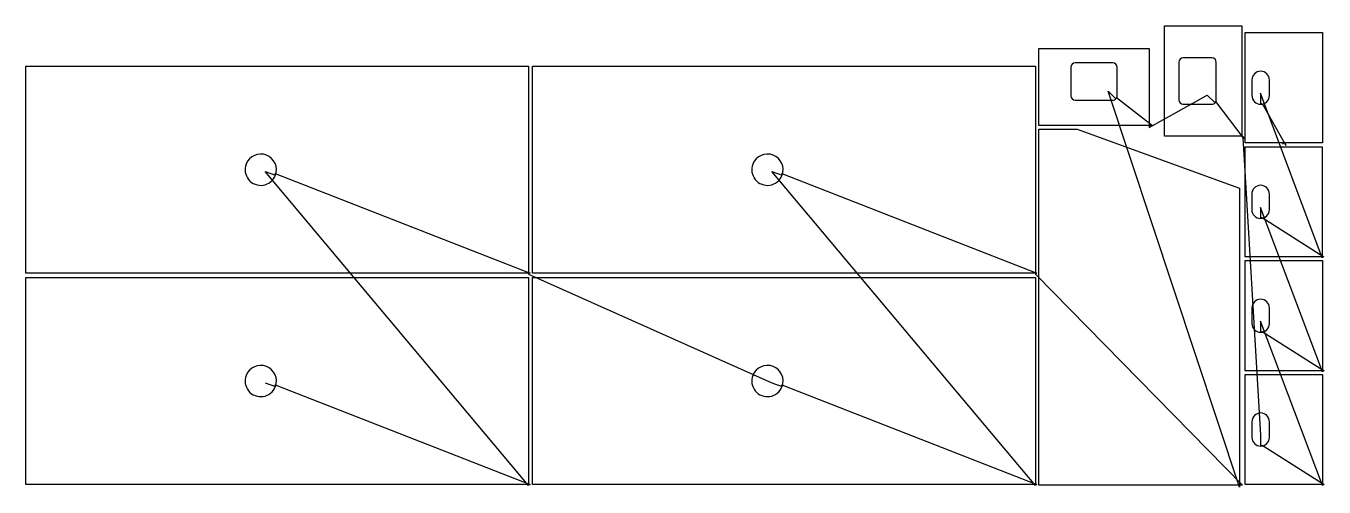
# Model space of a CAD drawing. Header units: metres. Extents: x 10 to 5898, y -2101 to -10.
import ezdxf

# ---------------------------------------------------------------- set-up
doc = ezdxf.new("R2010")
doc.units = ezdxf.units.M

msp = doc.modelspace()

# ---------------------------------------------------------------- linework, layer by layer
at = {"layer": 'TOOL_0'}
for p, q in [((5173.995, -510.001), (5173.995, -10.001)), ((5173.995, -10.001), (5523.995, -10.001)), ((5523.995, -10.001), (5523.995, -510.001)), ((5540.001, -540.028), (5540.001, -40.028)), ((5540.001, -40.028), (5890.001, -40.028)), ((5890.001, -40.028), (5890.001, -540.028)), ((4604.308, -461.977), (4604.308, -111.977)), ((4604.308, -111.977), (5104.308, -111.977)), ((5104.308, -111.977), (5104.308, -461.977)), ((5238.995, -175.002), (5238.995, -345.002)), ((5388.995, -155.002), (5258.995, -155.002)), ((5408.995, -345.002), (5408.995, -175.002)), ((10, -1131.7), (10, -191.7)), ((10, -191.7), (2290, -191.7)), ((2290, -191.7), (2290, -1131.7)), ((2308.071, -1131.701), (2308.071, -191.701)), ((2308.071, -191.701), (4588.071, -191.701)), ((4588.071, -191.701), (4588.071, -1131.701)), ((4749.308, -196.978), (4749.308, -326.978)), ((4939.308, -176.978), (4769.308, -176.978)), ((4959.308, -326.978), (4959.308, -196.978)), ((5570.001, -255.029), (5570.001, -325.029)), ((5650.001, -325.029), (5650.001, -255.029)), ((4769.308, -346.978), (4939.308, -346.978)), ((5513.341, -2100.801), (4918.095, -305.764)), ((4918.095, -305.764), (4953.45, -341.12)), ((4955.61, -333.759), (5119.308, -461.977)), ((5104.308, -469.977), (5367.782, -323.789)), ((5367.782, -323.789), (5403.137, -359.144)), ((5405.297, -351.783), (5533.733, -522.273)), ((5889.663, -1061.65), (5610.001, -315.029)), ((5610.001, -315.029), (5610.001, -365.029)), ((5258.995, -365.002), (5388.995, -365.002)), ((5616.733, -361.351), (5724.739, -552.3)), ((5104.308, -461.977), (4604.308, -461.977)), ((5119.308, -461.977), (5104.308, -461.977)), ((5104.308, -461.977), (5104.308, -469.977)), ((4603.341, -2092.801), (4603.341, -477.801)), ((4603.341, -477.801), (4778.341, -477.801)), ((4778.341, -477.801), (5513.341, -745.319)), ((5523.995, -510.001), (5173.995, -510.001)), ((5523.995, -510.001), (5529.652, -515.658)), ((5529.652, -515.658), (5610, -1865)), ((5539.663, -1057.65), (5539.663, -557.65)), ((5539.663, -557.65), (5889.663, -557.65)), ((5715.001, -540.028), (5540.001, -540.028)), ((5715.001, -540.028), (5709.344, -545.685)), ((5890.001, -540.028), (5715.001, -540.028)), ((5889.663, -557.65), (5889.663, -1057.65)), ((2290, -2093.999), (1094.586, -669.276)), ((1094.586, -669.276), (1141.218, -687.315)), ((1140.217, -679.71), (2297.5, -1131.7)), ((4588.071, -2094), (3392.656, -669.277)), ((3392.656, -669.277), (3439.289, -687.316)), ((3438.288, -679.711), (4595.571, -1131.701)), ((5513.341, -745.319), (5513.341, -2092.801)), ((5569.662, -772.651), (5569.662, -842.651)), ((5649.662, -842.651), (5649.662, -772.651)), ((5890, -1577.915), (5609.662, -832.651)), ((5609.662, -832.651), (5609.662, -882.651)), ((5616.394, -878.973), (5897.163, -1057.65)), ((5889.663, -1057.65), (5539.663, -1057.65)), ((5897.163, -1057.65), (5889.663, -1057.65)), ((5889.663, -1057.65), (5889.663, -1061.65)), ((5540, -1573.915), (5540, -1073.915)), ((5540, -1073.915), (5890, -1073.915)), ((5890, -1073.915), (5890, -1573.915)), ((2290, -1131.7), (10, -1131.7)), ((10, -2089.999), (10, -1149.999)), ((10, -1149.999), (2290, -1149.999)), ((2297.5, -1131.7), (2290, -1131.7)), ((2290, -1131.7), (2290, -1135.7)), ((2290, -1135.7), (3392.656, -1627.576)), ((2290, -1149.999), (2290, -2089.999)), ((4588.071, -1131.701), (2308.071, -1131.701)), ((2308.071, -2090), (2308.071, -1150)), ((2308.071, -1150), (4588.071, -1150)), ((4595.571, -1131.701), (4588.071, -1131.701)), ((4588.071, -1131.701), (4588.071, -1135.701)), ((4588.071, -1135.701), (5528.341, -2092.801)), ((4588.071, -1150), (4588.071, -2090)), ((5570, -1288.916), (5570, -1358.916)), ((5650, -1358.916), (5650, -1288.916)), ((5890, -2094), (5610, -1348.916)), ((5610, -1348.916), (5610, -1398.916)), ((5616.732, -1395.238), (5897.5, -1573.915)), ((5890, -1573.915), (5540, -1573.915)), ((5897.5, -1573.915), (5890, -1573.915)), ((5890, -1573.915), (5890, -1577.915)), ((1094.586, -1627.575), (1141.218, -1645.614)), ((1140.217, -1638.009), (2297.5, -2089.999)), ((3392.656, -1627.576), (3439.289, -1645.615)), ((3438.288, -1638.01), (4595.571, -2090)), ((5540, -2090), (5540, -1590)), ((5540, -1590), (5890, -1590)), ((5890, -1590), (5890, -2090)), ((5570, -1805), (5570, -1875)), ((5650, -1875), (5650, -1805)), ((5610, -1865), (5610, -1915)), ((5616.732, -1911.322), (5897.5, -2090)), ((2290, -2089.999), (10, -2089.999)), ((2297.5, -2089.999), (2290, -2089.999)), ((2290, -2089.999), (2290, -2093.999)), ((4588.071, -2090), (2308.071, -2090)), ((4595.571, -2090), (4588.071, -2090)), ((4588.071, -2090), (4588.071, -2094)), ((5513.341, -2092.801), (4603.341, -2092.801)), ((5528.341, -2092.801), (5513.341, -2092.801)), ((5513.341, -2092.801), (5513.341, -2100.801)), ((5890, -2090), (5540, -2090)), ((5897.5, -2090), (5890, -2090)), ((5890, -2090), (5890, -2094))]:
    msp.add_line(p, q, dxfattribs=at)
for centre, radius, start, end in [((5258.995, -175.002), 20, 90, 180), ((5388.995, -175.002), 20, 0, 90), ((4769.308, -196.978), 20, 90, 180), ((4939.308, -196.978), 20, 0, 90), ((5610.001, -255.029), 40, 0, 180), ((4769.308, -326.978), 20, 180, 270), ((4939.308, -326.978), 20, 270, 315), ((4939.308, -326.978), 20, 315, 0), ((4947.793, -335.463), 8, 315, 12.2973297), ((5258.995, -345.002), 20, 180, 270), ((5388.995, -345.002), 20, 315, 0), ((5397.48, -353.487), 8, 315, 12.2973297), ((5610.001, -325.029), 40, 180, 270), ((5610.001, -325.029), 40, 270, 0), ((5388.995, -345.002), 20, 270, 315), ((5610.001, -357.029), 8, 270, 327.2991996), ((5523.995, -520.001), 10, 346.8670937, 90), ((5715.001, -550.028), 10, 346.8670937, 90), ((1075, -661.7), 71, 158.8513639, 338.8521165), ((1075, -661.7), 71, 338.8521165, 158.8513639), ((3373.071, -661.701), 71, 158.8513639, 338.8521165), ((3373.071, -661.701), 71, 338.8521165, 158.8513639), ((1133.757, -684.429), 8, 338.8529605, 36.1479549), ((3431.828, -684.43), 8, 338.8529605, 36.1479549), ((5609.662, -772.651), 40, 0, 180), ((5609.662, -842.651), 40, 180, 270), ((5609.662, -842.651), 40, 270, 0), ((5609.662, -874.651), 8, 270, 327.2991996), ((5610, -1288.916), 40, 0, 180), ((5610, -1358.916), 40, 180, 270), ((5610, -1358.916), 40, 270, 0), ((5610, -1390.916), 8, 270, 327.2991996), ((1075, -1619.999), 71, 338.8521165, 158.8513639), ((3373.071, -1620), 71, 338.8521165, 158.8513639), ((1075, -1619.999), 71, 158.8513639, 338.8521165), ((1133.757, -1642.728), 8, 338.8529605, 36.1479549), ((3373.071, -1620), 71, 158.8513639, 338.8521165), ((3431.828, -1642.729), 8, 338.8529605, 36.1479549), ((5610, -1805), 40, 0, 180), ((5610, -1875), 40, 180, 270), ((5610, -1875), 40, 270, 0), ((5610, -1907), 8, 270, 327.2991996)]:
    msp.add_arc(centre, radius, start, end, dxfattribs=at)

doc.saveas('drawing.dxf')
